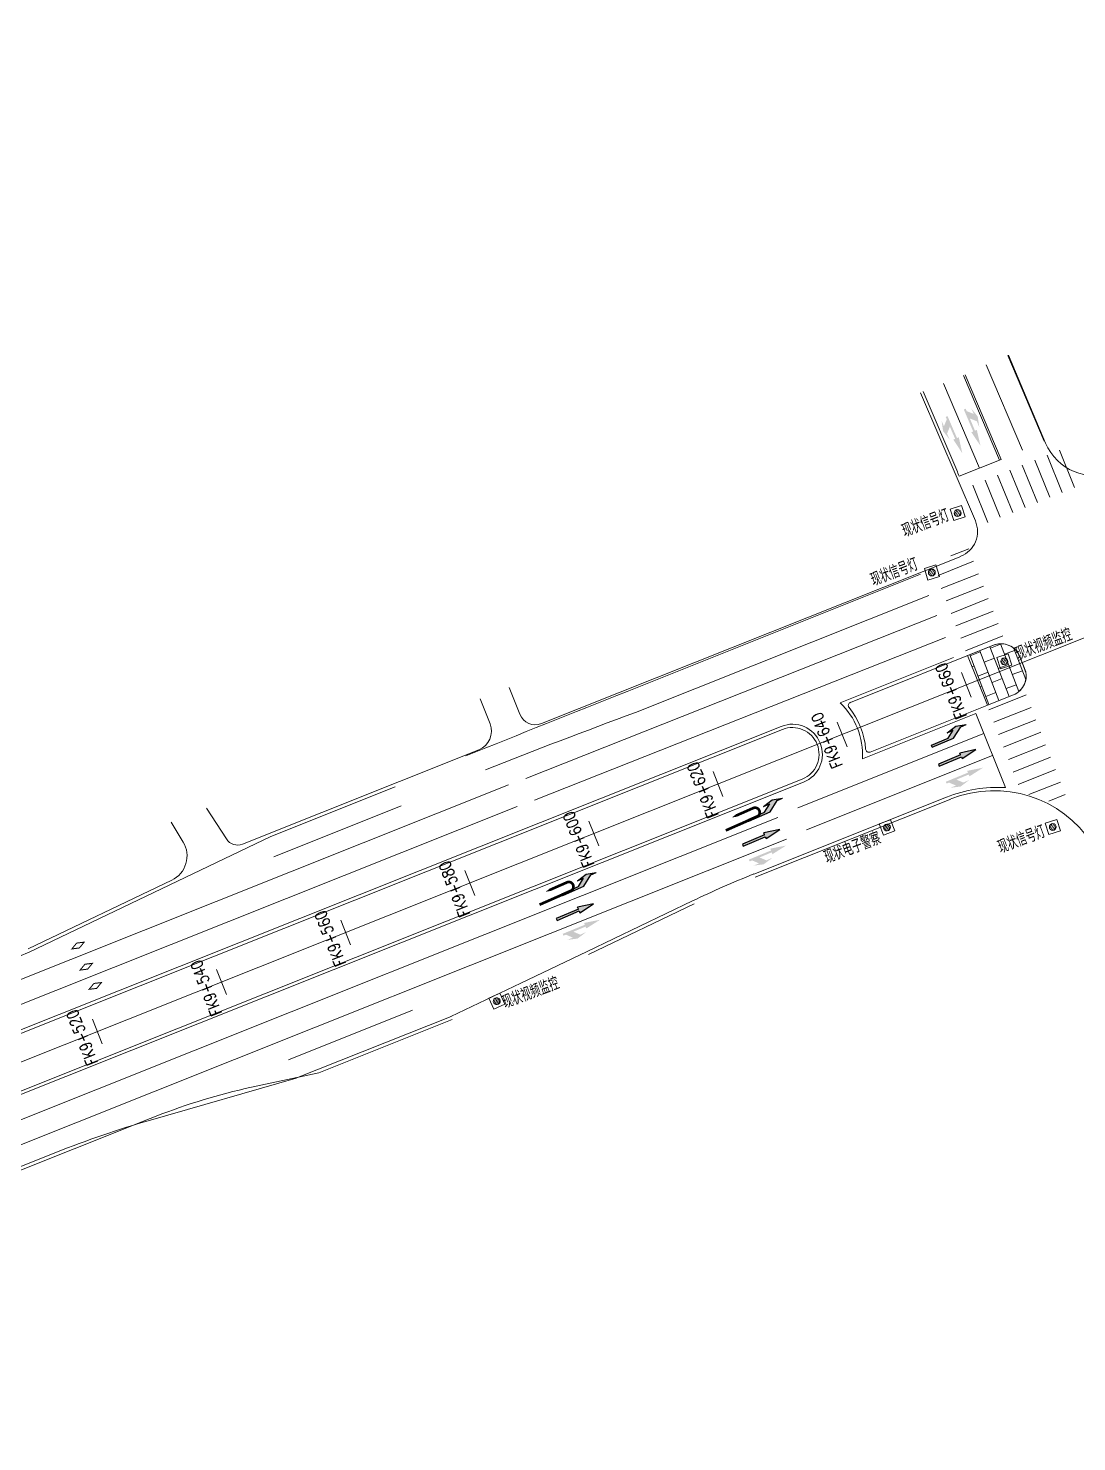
# Model space of a CAD drawing. Header units: millimetres. Extents: x 523446 to 528898, y 388189 to 392165.
# Drawn here: x 525654.7 to 525811.6, y 389045.7 to 389257.2 of the extents above; entities that cross this region are included whole.
import ezdxf
from ezdxf.enums import TextEntityAlignment as Align

# ---------------------------------------------------------------- set-up
doc = ezdxf.new("R2010")
doc.units = ezdxf.units.MM
doc.linetypes.add('33', pattern=[6, 3, -3])
for name, color, linetype, lineweight in [('0-现状交通设施2018', 7, 'Continuous', 0), ('0-现状信号灯', 7, 'Continuous', 40), ('000-scy-中分带', 2, 'Continuous', 60), ('000-scy-机动车道线', 5, 'Continuous', 60), ('人行横道', 7, 'Continuous', 30)]:
    doc.layers.add(name, color=color, linetype=linetype, lineweight=lineweight)
for name, color, linetype in [('000-scy-箭头', 7, 'Continuous'), ('FZZD-标注路线桩号', 7, 'Continuous'), ('MEDS道路平面中线-FZZD', 7, 'Continuous'), ('标线（实）', 1, 'Continuous'), ('标线（虚）', 1, '33'), ('箭头', 7, 'Continuous')]:
    doc.layers.add(name, color=color, linetype=linetype)
doc.styles.add('HZTXT_S', font='TXT_S.shx', dxfattribs={"width": 0.75, "bigfont": 'HZTXT.shx'})
doc.styles.add('MEDS', font='TXT_S.SHX', dxfattribs={"width": 0.75, "bigfont": 'hztxt.shx'})

# ---------------------------------------------------------------- blocks, each defined once
blk = doc.blocks.new('y')
blk.add_hatch(color=0).paths.add_polyline_path([(0.55, 0.225), (0.55, -0.275), (0.75, 0.525), (0.55, 1.275), (0.55, 0.825), (0, 0), (0, -1.725), (0.15, -1.725), (0.15, -0.375)])
at = {"color": 0}
for p, q in [((0.75, 0.525), (0.55, 1.275)), ((0.55, 0.825), (0.55, 1.275)), ((0, 0), (0.55, 0.825)), ((0.15, -0.375), (0.55, 0.225)), ((0.55, -0.275), (0.75, 0.525)), ((0.55, -0.275), (0.55, 0.225)), ((0, -1.725), (0, 0)), ((0.15, -1.725), (0.15, -0.375)), ((0, -1.725), (0.15, -1.725))]:
    blk.add_line(p, q, dxfattribs=at)
blk = doc.blocks.new('zx')
blk.add_hatch(color=0).paths.add_polyline_path([(0.075, -1.2), (0.225, -1.2), (0, 0), (-0.225, -1.2), (-0.075, -1.2), (-0.075, -3), (0.075, -3)])
at = {"color": 0}
for p, q in [((0, 0), (-0.225, -1.2)), ((0.225, -1.2), (0, 0)), ((-0.075, -1.2), (-0.225, -1.2)), ((-0.075, -1.2), (-0.075, -3)), ((0.075, -3), (0.075, -1.2)), ((0.075, -1.2), (0.225, -1.2)), ((-0.075, -3), (0.075, -3))]:
    blk.add_line(p, q, dxfattribs=at)
blk = doc.blocks.new('FX_ZY')
at = {"layer": '000-scy-箭头', "lineweight": 0}
blk.add_hatch(color=7, dxfattribs=at).paths.add_polyline_path([(-0.01, 2.98), (-0.24, 1.78), (-0.09, 1.78), (-0.08, -0.02), (0.07, -0.02), (0.07, 0.18), (0.47, 0.58), (0.47, 0.13), (0.67, 0.88), (0.46, 1.68), (0.47, 1.18), (0.07, 0.78), (0.06, 1.78), (0.21, 1.78)])
blk = doc.blocks.new('箭头（调头）')
at = {"color": 0}
blk.add_lwpolyline([(0, 0, 0.4, 0.4, 0), (0, 5.1, 0.4, 0.4, 1), (-1.4, 5.1, 0.4, 0.4, 0), (-1.4, 4, 1.2, 0, 0), (-1.4, 1.6, 0, 0, 0)], format="xyseb", dxfattribs=at)
blk = doc.blocks.new('7')
at = {"layer": '0-现状信号灯', "linetype": 'Continuous', "lineweight": 0, "ltscale": 0.005}
for p, q in [((525414.9, 388753.36), (525416.62, 388753.9)), ((525416.62, 388753.9), (525417.16, 388752.19)), ((525415.44, 388751.64), (525414.9, 388753.36)), ((525417.16, 388752.19), (525415.44, 388751.64)), ((525415.94, 388753.28), (525415.56, 388752.55)), ((525416.18, 388753.26), (525415.71, 388752.36)), ((525416.37, 388753.15), (525415.92, 388752.27)), ((525416.51, 388752.92), (525416.18, 388752.28))]:
    blk.add_line(p, q, dxfattribs=at)
blk.add_ellipse((525416.02, 388752.77), major_axis=(0.365, 0.365), ratio=1, start_param=3.156470216024712, end_param=9.439655523204298, dxfattribs=at)

msp = doc.modelspace()

# ---------------------------------------------------------------- hatches: boundary and pattern name
at = {"layer": '人行横道', "linetype": 'ByBlock', "lineweight": 0}
h = msp.add_hatch(dxfattribs=at)
h.set_pattern_fill('AR-B816', color=256, scale=0.008, angle=111, style=0)
edge = h.paths.add_edge_path()
edge.add_line((525803.95, 389160.9), (525803.04, 389163.2))
edge.add_arc((525800.25, 389162.09), 3, 21.7401, 66.7401)
edge.add_arc((525800.25, 389162.11), 2.99, 66.642, 107.0833)
edge.add_line((525799.37, 389164.96), (525795.25, 389163.33))
edge.add_line((525795.25, 389163.33), (525798.2, 389155.89))
edge.add_line((525798.2, 389155.89), (525802.37, 389157.57))
edge.add_arc((525800.9, 389160.3), 3.1, 298.2287, 371.1398)
at = {"layer": '箭头', "linetype": 'ByBlock', "lineweight": 0}
h = msp.add_hatch(color=256, dxfattribs=at)
h.paths.add_polyline_path([(525662.36, 389119.52), (525663.21, 389120.56), (525661.87, 389120.39), (525661.02, 389119.35)])
h.paths.add_polyline_path([(525661.37, 389119.55), (525661.95, 389120.25), (525662.86, 389120.36), (525662.28, 389119.66)], flags=16)
h = msp.add_hatch(color=256, dxfattribs=at)
h.paths.add_polyline_path([(525663.59, 389116.35), (525664.44, 389117.39), (525663.11, 389117.23), (525662.25, 389116.19)])
h.paths.add_polyline_path([(525662.6, 389116.38), (525663.18, 389117.08), (525664.09, 389117.19), (525663.51, 389116.49)], flags=16)
h = msp.add_hatch(color=256, dxfattribs=at)
h.paths.add_polyline_path([(525664.94, 389113.47), (525665.79, 389114.51), (525664.45, 389114.35), (525663.6, 389113.31)])
h.paths.add_polyline_path([(525663.95, 389113.5), (525664.53, 389114.21), (525665.44, 389114.32), (525664.86, 389113.61)], flags=16)

# ---------------------------------------------------------------- linework, layer by layer
at = {"layer": '000-scy-中分带', "linetype": 'ByBlock', "lineweight": 0}
for p, q in [((525767.53, 389152.27), (525610.74, 389089.75)), ((525613.71, 389082.32), (525770.49, 389144.84))]:
    msp.add_line(p, q, dxfattribs=at)
msp.add_lwpolyline([(525780.67, 389148.9), (525802.1, 389157.45, 0.414214), (525803.78, 389161.34), (525803.04, 389163.2, 0.414214), (525799.14, 389164.88), (525777.7, 389156.33)], format="xyb", dxfattribs=at)
for centre, radius, start, end in [((525777.89, 389155.87), 0.5, 111.7401, 219.459), ((525769.01, 389148.56), 11, 4.0212, 39.459), ((525769.01, 389148.56), 4, 291.7401, 111.7401), ((525780.48, 389149.36), 0.5, 184.0212, 291.7401)]:
    msp.add_arc(centre, radius, start, end, dxfattribs=at)
at = {"layer": '000-scy-机动车道线', "color": 5, "linetype": 'ByBlock', "lineweight": 0}
for p, q in [((525806.91, 389195.12), (525801.34, 389208.26)), ((525788.2, 389202.64), (525796.41, 389183.46)), ((525731.48, 389153.16), (525794.21, 389178.17)), ((525726.63, 389158.57), (525728.23, 389154.55)), ((525722.28, 389156.84), (525723.77, 389153.12)), ((525686.73, 389135.12), (525722.09, 389149.23)), ((525684.31, 389135.89), (525681.32, 389140.5)), ((525792.74, 389141.87), (525763.44, 389130.19)), ((525677.85, 389135.43), (525676.04, 389138.4)), ((525654.66, 389119.47), (525676.15, 389129.74)), ((525754.3, 389126.18), (525738.5, 389118.63)), ((525698.16, 389100.93), (525718.11, 389108.88)), ((525687.11, 389098.56), (525698.16, 389100.93)), ((525617.78, 389072.1), (525672.92, 389094.09))]:
    msp.add_line(p, q, dxfattribs=at)
for centre, radius, start, end in [((525814.28, 389198.24), 8, 202.9639, 291.7401), ((525792.73, 389181.89), 4, 291.7401, 23.1816), ((525720.98, 389152.01), 3, 291.7401, 21.7401), ((525730.55, 389155.48), 2.5, 201.7401, 291.7401), ((525799.22, 389125.62), 17.5, 33.0491, 111.7401), ((525674.43, 389133.35), 4, 295.5542, 31.2535), ((525685.99, 389136.98), 2, 212.9438, 291.7401), ((525709.96, 389001.2), 100, 103.2093, 111.7401)]:
    msp.add_arc(centre, radius, start, end, dxfattribs=at)
at = {"layer": 'FZZD-标注路线桩号', "color": 7, "linetype": 'ByBlock', "lineweight": 0}
for p, q in [((525795.79, 389157.08), (525794.31, 389160.8)), ((525777.21, 389149.67), (525775.73, 389153.39)), ((525758.63, 389142.27), (525757.15, 389145.98)), ((525740.05, 389134.86), (525738.57, 389138.57)), ((525721.48, 389127.45), (525720, 389131.17)), ((525702.9, 389120.04), (525701.42, 389123.76)), ((525684.32, 389112.63), (525682.84, 389116.35)), ((525665.74, 389105.23), (525664.26, 389108.94))]:
    msp.add_line(p, q, dxfattribs=at)
at = {"layer": 'MEDS道路平面中线-FZZD', "color": 4, "linetype": 'ByBlock', "lineweight": 0}
msp.add_line((525521.63, 389049.91), (526041.36, 389257.16), dxfattribs=at)
at = {"layer": '人行横道', "linetype": 'ByBlock', "lineweight": 0}
for points in [[(525807.14, 389193.29), (525809.41, 389187.73)], [(525808.99, 389194.04), (525811.26, 389188.49)], [(525803.43, 389191.79), (525805.7, 389186.24)], [(525805.28, 389192.55), (525807.55, 389187)], [(525797.86, 389189.56), (525800.13, 389184.01)], [(525799.72, 389190.3), (525801.99, 389184.75)], [(525801.57, 389191.06), (525803.84, 389185.5)], [(525796.01, 389188.8), (525798.28, 389183.25)], [(525792.75, 389178.24), (525795.41, 389179.29)], [(525790.83, 389175.32), (525796.14, 389177.43)], [(525791.3, 389173.35), (525796.87, 389175.57)], [(525792.03, 389171.49), (525797.6, 389173.71)], [(525792.76, 389169.63), (525798.33, 389171.85)], [(525793.49, 389167.77), (525799.07, 389169.99)], [(525794.22, 389165.91), (525799.8, 389168.12)], [(525794.95, 389164.05), (525800.53, 389166.26)], [(525798.42, 389155.22), (525803.99, 389157.44)], [(525799.15, 389153.36), (525804.73, 389155.58)], [(525799.88, 389151.5), (525805.46, 389153.71)], [(525800.61, 389149.64), (525806.19, 389151.85)], [(525801.34, 389147.77), (525806.92, 389149.99)], [(525802.08, 389145.91), (525807.65, 389148.13)], [(525802.81, 389144.05), (525808.38, 389146.27)], [(525804.42, 389142.54), (525809.13, 389144.41)], [(525807.39, 389141.57), (525809.86, 389142.55)]]:
    msp.add_lwpolyline(points, dxfattribs=at)
msp.add_lwpolyline([(525802.37, 389157.57, 0.329321), (525803.95, 389160.9), (525803.04, 389163.2, 0.198912), (525801.43, 389164.85, 0.178313), (525799.37, 389164.96), (525795.25, 389163.33), (525798.2, 389155.89)], format="xyb", close=True, dxfattribs=at)
at = {"layer": '标线（实）', "linetype": 'ByBlock', "lineweight": 0, "ltscale": 0.03}
for p, q in [((525806.7, 389195.41), (525801.25, 389208.22)), ((525797.01, 389191.36), (525791.63, 389204.01)), ((525800.03, 389192.57), (525794.65, 389205.21)), ((525800.26, 389192.67), (525794.88, 389205.31)), ((525793.61, 389191.04), (525788.61, 389202.81)), ((525800.26, 389192.67), (525793.96, 389190.14)), ((525744.28, 389157.97), (525788.2, 389175.48)), ((525776.16, 389156.25), (525793.15, 389163.03)), ((525796.48, 389154.67), (525800.89, 389143.57)), ((525766.24, 389142.74), (525766.25, 389142.75)), ((525763.26, 389130.65), (525792.09, 389142.15))]:
    msp.add_line(p, q, dxfattribs=at)
at = {"layer": '标线（实）', "linetype": 'ByBlock', "lineweight": 0}
for p, q in [((525779.49, 389147.89), (525796.48, 389154.67)), ((525519.97, 389054.09), (525767.34, 389152.74)), ((525769.82, 389140.54), (525797.68, 389151.65)), ((525771.11, 389137.28), (525798.98, 389148.4)), ((525523.29, 389045.73), (525770.68, 389144.38)), ((525690.96, 389136.28), (525709.55, 389143.69)), ((525774.63, 389135.19), (525792.1, 389142.16)), ((525654.78, 389118.98), (525690.96, 389136.28)), ((525738.29, 389119.08), (525754.08, 389126.64)), ((525717.9, 389109.34), (525728.36, 389114.34)), ((525694.73, 389100.1), (525717.93, 389109.35)), ((525694.75, 389100.1), (525672.97, 389093.85)), ((525615.03, 389071.55), (525658.78, 389088.99))]:
    msp.add_line(p, q, dxfattribs=at)
for points in [[(525691.4, 389133.22), (525710.48, 389140.83)], [(525693.6, 389102.88), (525712.17, 389110.28)]]:
    msp.add_lwpolyline(points, dxfattribs=at)
at = {"layer": '标线（实）', "linetype": 'ByBlock', "lineweight": 0, "ltscale": 0.03}
for centre, radius, start, end in [((525779.35, 389184.98), 15.5, 19.443, 23.0445), ((525819, 388990.86), 150.5, 111.7401, 115.5542)]:
    msp.add_arc(centre, radius, start, end, dxfattribs=at)
at = {"layer": '标线（实）', "linetype": 'ByBlock', "lineweight": 0}
for centre, radius, start, end in [((527259.57, 385334.48), 4112.8, 111.619, 111.9811), ((525769.01, 389148.56), 10.5, 356.3632, 47.117), ((525769.01, 389148.56), 4.5, 291.7401, 111.7401), ((525799.69, 389123.11), 20.5, 86.6418, 111.7386), ((525411.46, 389673.74), 605.78, 291.3264, 293.68234), ((525714.53, 388949.2), 150.5, 106.0295, 111.7401)]:
    msp.add_arc(centre, radius, start, end, dxfattribs=at)
at = {"layer": '标线（虚）', "linetype": 'ByBlock', "lineweight": 0}
for p, q in [((525803.48, 389194.04), (525798.03, 389206.84)), ((525745.54, 389154.81), (525789.46, 389172.32)), ((525729.12, 389144.95), (525790.66, 389169.3)), ((525730.41, 389141.7), (525791.95, 389166.05)), ((525643.98, 389111.08), (525726.52, 389143.99)), ((525645.09, 389107.75), (525727.81, 389140.74)), ((525620.92, 389080.89), (525766.86, 389139.09)), ((525622.24, 389077.65), (525768.15, 389135.84)), ((525728.36, 389114.34), (525738.29, 389119.08))]:
    msp.add_line(p, q, dxfattribs=at)
msp.add_arc((526103.73, 388182.18), 1036.49, 110.21754, 111.54501, dxfattribs=at)

# ---------------------------------------------------------------- block references
at = {"layer": '0-现状交通设施2018', "color": 6, "linetype": 'ByBlock', "lineweight": 0}
for p in [(377.72, 431.87), (373.87, 422.98), (384.71, 409.69), (391.97, 384.91)]:
    msp.add_blockref('7', p, dxfattribs=at)
for p, rotation in [((25710.1, -31715.83), 3.585865080164139), ((55066.08, -64398.14), 7.439378561554019)]:
    msp.add_blockref('7', p, dxfattribs=dict(at, rotation=rotation))
at = {"layer": '箭头', "linetype": 'ByBlock', "lineweight": 0}
for name, p, xscale, yscale, zscale, rotation in [('FX_ZY', (525794.84, 389200.16), -1.984755999392056, 1.984756000339985, 1.984756, 203.3255908272089), ('FX_ZY', (525792.11, 389199.04), 1.984755999803965, 1.984755999803965, 1.984755999803965, 203.0000000008303), ('y', (525793.12, 389150.99), -2.000000000068125, 2, 2, 293.000000000757), ('y', (525793.12, 389150.99), -2.000000000068125, 2, 2, 293.000000000757), ('zx', (525796.46, 389149.27), 2.000000000068125, 2.000000000068125, 2.000000000068125, 293.000000000757), ('FX_ZY', (525792.08, 389144.32), 1.984755999754875, 1.984755999754875, 1.984755999754875, 291.9999999961004), ('y', (525765.67, 389139.95), -1.999999999676182, 2, 2, 294.1849041749083), ('y', (525765.67, 389139.95), -1.999999999676182, 2, 2, 294.1849041749083), ('zx', (525767.12, 389137.31), 2.000000000068125, 2.000000000068125, 2.000000000068125, 293.000000000757), ('FX_ZY', (525762.61, 389132.68), 1.984755999754875, 1.984755999754875, 1.984755999754875, 291.9999999961004), ('y', (525737.8, 389128.84), -1.999999999676182, 2, 2, 294.1849041749083), ('y', (525737.8, 389128.84), -1.999999999676182, 2, 2, 294.1849041749083), ('zx', (525739.26, 389126.2), 2.000000000068125, 2.000000000068125, 2.000000000068125, 293.000000000757), ('FX_ZY', (525734.75, 389121.57), 1.984755999754875, 1.984755999754875, 1.984755999754875, 291.9999999961004)]:
    msp.add_blockref(name, p, dxfattribs=dict(at, xscale=xscale, yscale=yscale, zscale=zscale, rotation=rotation))
at = {"layer": '箭头', "linetype": 'ByBlock', "lineweight": 0, "rotation": 293.8165147274489}
for p in [(525759.05, 389137.17), (525731.18, 389126.06)]:
    msp.add_blockref('箭头（调头）', p, dxfattribs=at)

# ---------------------------------------------------------------- texts
at = {"layer": '0-现状交通设施2018', "linetype": 'ByBlock', "lineweight": 0, "style": 'HZTXT_S', "width": 0.7}
for s, p in [('现状信号灯', (525792.38, 389184.48)), ('现状信号灯', (525787.7, 389177.15)), ('现状视频监控', (525810.74, 389166.63)), ('现状电子警察', (525782.12, 389136.17)), ('现状信号灯', (525806.74, 389137.17)), ('现状视频监控', (525733.98, 389114.49))]:
    msp.add_text(s, height=2, rotation=20.6899, dxfattribs=at).set_placement(p, align=Align.MIDDLE_RIGHT)
at = {"layer": 'FZZD-标注路线桩号', "color": 7, "linetype": 'ByBlock', "lineweight": 0, "style": 'MEDS', "width": 0.8}
for s, p in [('FK9+660', (525792.77, 389158.03)), ('FK9+640', (525774.19, 389150.62)), ('FK9+620', (525755.62, 389143.22)), ('FK9+600', (525737.04, 389135.81)), ('FK9+580', (525718.46, 389128.4)), ('FK9+560', (525699.88, 389120.99)), ('FK9+540', (525681.31, 389113.58)), ('FK9+520', (525662.73, 389106.18))]:
    msp.add_text(s, height=1.75, rotation=111.7401, dxfattribs=at).set_placement(p, align=Align.MIDDLE)

doc.saveas('drawing.dxf')
